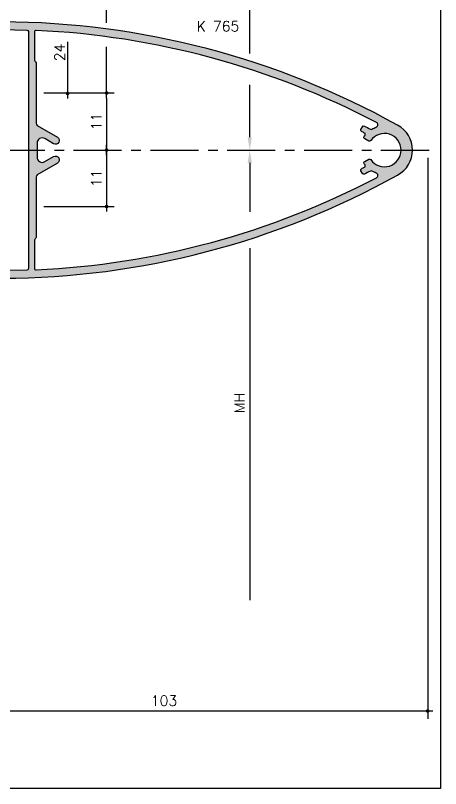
# Model space of a CAD drawing. Extents: x 0 to 1130, y -960 to 577.
# Drawn here: x 357 to 440, y 0 to 150.8 of the extents above; entities that cross this region are included whole.
import ezdxf

# ---------------------------------------------------------------- set-up
doc = ezdxf.new("R2010")
doc.units = 0
doc.header["$LTSCALE"] = 7.5
doc.header["$MEASUREMENT"] = 0
doc.linetypes.add('CENTER', pattern=[2, 1.25, -0.25, 0.25, -0.25])
doc.layers.get('0').update_dxf_attribs({"linetype": 'CONTINUOUS'})
doc.layers.get('DEFPOINTS').update_dxf_attribs({"linetype": 'CONTINUOUS'})
for name, color, linetype in [('ASSI', 1, 'CENTER'), ('FILL', 8, 'CONTINUOUS'), ('GROSSA', 4, 'CONTINUOUS'), ('MARCHIO', 7, 'CONTINUOUS'), ('QUOTE', 254, 'CONTINUOUS'), ('TESTO', 2, 'CONTINUOUS')]:
    doc.layers.add(name, color=color, linetype=linetype)
doc.styles.get("Standard").update_dxf_attribs({"font": 'romans.shx'})
doc.dimstyles.new('SCALA_1-1$0', dxfattribs={"dimtxt": 2, "dimasz": 1, "dimexe": 1.5, "dimexo": 1.5, "dimgap": 1, "dimtad": 3, "dimdsep": 46, "dimtxsty": 'Standard', "dimblk1": 'PUNTO', "dimblk2": 'PUNTO', "dimsah": 1, "dimcen": 0.09, "dimclrt": 2, "dimadec": 0, "dimazin": 0, "dimtfac": 0.7, "dimtmove": 0, "dimatfit": 3, "dimldrblk": 'PUNTO', "dimfxl": 1, "dimtolj": 2, "dimarcsym": 0})

# ---------------------------------------------------------------- blocks, each defined once
blk = doc.blocks.new('PUNTO')
blk.add_line((-1, 0), (1, 0))
at = {"const_width": 0.35}
blk.add_lwpolyline([(-0.1750000000000114, 0, 1), (0.1750000000000114, 0, 1)], format="xyb", close=True, dxfattribs=at)
blk = doc.blocks.new('*D21')
at = {"layer": 'DEFPOINTS', "color": 0, "transparency": 16777216}
for p in [(361.0400074421171, 135.6467997105235), (374.8165213186979, 124.4999999999999), (374.816521318698, 124.4999999999999)]:
    blk.add_point(p, dxfattribs=at)
at = {"layer": 'QUOTE', "color": 0, "lineweight": -2, "transparency": 16777216}
for p, q in [((362.5400074421171, 135.6467997105235), (376.3165213186979, 135.6467997105235)), ((374.8165213186979, 134.6467997105235), (374.816521318698, 125.4999999999999))]:
    blk.add_line(p, q, dxfattribs=at)
for p, rotation in [((374.8165213186979, 135.6467997105235), 90), ((374.816521318698, 124.4999999999999), 270)]:
    blk.add_blockref('PUNTO', p, dxfattribs=dict(at, rotation=rotation))
at = {"layer": 'QUOTE', "color": 2, "transparency": 16777216, "insert": (372.8165213186979, 130.0733998552616), "char_height": 2, "attachment_point": 5, "rotation": 90}
blk.add_mtext('\\A2;11', dxfattribs=at)
blk = doc.blocks.new('*D22')
at = {"layer": 'DEFPOINTS', "color": 0, "transparency": 16777216}
for p in [(374.8165213186979, 124.4999999999999), (361.0400074421171, 113.4999999999999), (374.816521318698, 113.4999999999999)]:
    blk.add_point(p, dxfattribs=at)
at = {"layer": 'QUOTE', "color": 0, "lineweight": -2, "transparency": 16777216}
for p, q in [((374.816521318698, 123.4999999999999), (374.816521318698, 114.4999999999999)), ((362.5400074421171, 113.4999999999999), (376.316521318698, 113.4999999999999))]:
    blk.add_line(p, q, dxfattribs=at)
for p, rotation in [((374.816521318698, 124.4999999999999), 90), ((374.816521318698, 113.4999999999999), 270)]:
    blk.add_blockref('PUNTO', p, dxfattribs=dict(at, rotation=rotation))
at = {"layer": 'QUOTE', "color": 2, "transparency": 16777216, "insert": (372.8165213186979, 118.9999999999998), "char_height": 2, "attachment_point": 5, "rotation": 90}
blk.add_mtext('\\A2;11', dxfattribs=at)
blk = doc.blocks.new('*D26')
at = {"layer": 'DEFPOINTS', "color": 0, "transparency": 16777216}
for p in [(437.4968761688881, 124.4999999999999), (334.540007442117, 99.91264481089013), (437.4968761688881, 15.12165202002734)]:
    blk.add_point(p, dxfattribs=at)
at = {"layer": 'QUOTE', "color": 0, "lineweight": -2, "transparency": 16777216}
for p, q in [((437.4968761688881, 122.9999999999999), (437.4968761688881, 13.62165202002734)), ((334.540007442117, 98.41264481089013), (334.540007442117, 13.62165202002734)), ((335.540007442117, 15.12165202002734), (436.4968761688881, 15.12165202002734))]:
    blk.add_line(p, q, dxfattribs=at)
at = {"layer": 'QUOTE', "color": 0, "lineweight": -2, "transparency": 16777216, "rotation": 180}
blk.add_blockref('PUNTO', (334.540007442117, 15.12165202002734), dxfattribs=at)
at = {"layer": 'QUOTE', "color": 0, "lineweight": -2, "transparency": 16777216}
blk.add_blockref('PUNTO', (437.4968761688881, 15.12165202002734), dxfattribs=at)
at = {"layer": 'QUOTE', "color": 2, "transparency": 16777216, "insert": (386.0184418055026, 17.12165202002734), "char_height": 2, "attachment_point": 5}
blk.add_mtext('\\A2;103', dxfattribs=at)

msp = doc.modelspace()

# ---------------------------------------------------------------- hatches: boundary and pattern name
at = {"layer": 'FILL'}
h = msp.add_hatch(color=253, dxfattribs=at)
edge = h.paths.add_edge_path(flags=16)
edge.add_arc((360.7400074421167, 107.4602880285759), 0.3000000000002956, -59.99999999993719, 9.231371222995222e-11, ccw=False)
edge.add_arc((361.0400074421171, 106.9406727863051), 0.3000000000000144, 119.9999999999809, 180.0000000000109)
edge.add_line((360.7400074421171, 106.9406727863051), (360.7400074421171, 101.4598918461363))
edge.add_arc((361.0400074421171, 101.4598918461363), 0.3000000000000114, 180, 272.5864935215995)
edge.add_arc((353.9008374131159, 259.4987233126369), 158.4999999999999, 272.5864935215994, 297.6645947691316)
edge.add_arc((427.2594219396711, 119.5611726828642), 0.5000000000000652, 297.6645947691289, 430.1743471739804)
edge.add_arc((429.0400074421166, 124.499999999999), 4.749999999999529, 239.27509665309532, 250.1743471739837, ccw=False)
edge.add_arc((426.459878609552, 120.1588670594677), 0.3000000000001274, 59.27509665307656, 117.5075386048434)
edge.add_arc((353.9008374131142, 259.4987233126204), 156.7999999999859, 297.02333282773265, 297.5075386048645, ccw=False)
edge.add_arc((425.0071305580711, 120.0851476638371), 0.3000000000001113, 210.0000000000067, 297.0233328277386, ccw=False)
edge.add_line((424.7473229369357, 119.935147663837), (424.4469160564643, 120.4554676437566))
edge.add_arc((424.7067236775997, 120.6054676437566), 0.300000000000057, 117.01186638638461, 209.999999999995, ccw=False)
edge.add_arc((353.9008374131454, 259.4987233126272), 155.5999999999778, 297.0118663863854, 297.2554608608858)
edge.add_arc((425.0218150224946, 121.4411391533948), 0.3000000000000392, 297.2554608608984, 397.2803116809087)
edge.add_arc((429.0400074421188, 124.499999999994), 4.749999999998304, 213.8655686918495, 217.2803116808392, ccw=False)
edge.add_arc((425.3449619287325, 122.020254316665), 0.2999999999999807, 120.00000000001049, 213.8655686919182, ccw=False)
edge.add_line((425.1949619287325, 122.2800619378003), (425.9766147150901, 122.7313493844168))
edge.add_arc((426.1266147150903, 122.4715417632813), 0.3000000000002511, 34.84767847917368, 120.00000000000489, ccw=False)
edge.add_arc((429.0400074421171, 124.4999999999994), 3.250000000000098, 214.8476784791646, 505.1523215208422)
edge.add_arc((426.1266147150902, 126.5284582367172), 0.3000000000000724, 239.9999999999882, 325.15232152081654, ccw=False)
edge.add_line((425.9766147150901, 126.2686506155818), (425.1949619287325, 126.7199380621981))
edge.add_arc((425.3449619287325, 126.9797456833336), 0.3000000000001697, 146.134431308106, 240.0000000000112, ccw=False)
edge.add_arc((429.0400074421168, 124.5000000000007), 4.74999999999897, 142.71968831911, 146.1344313080997, ccw=False)
edge.add_arc((425.0218150224947, 127.5588608466037), 0.2999999999999315, 322.7196883190651, 422.7445391390782)
edge.add_arc((353.9008374130911, -10.49872331268401), 155.6000000000518, 62.74453913910564, 62.9881336136061)
edge.add_arc((424.7067236775997, 128.394532356242), 0.3000000000000644, 150.000000000005, 242.9881336136154, ccw=False)
edge.add_line((424.4469160564643, 128.544532356242), (424.7473229369357, 129.0648523361616))
edge.add_arc((425.007130558071, 128.9148523361615), 0.3000000000000646, 62.976667172245584, 149.9999999999808, ccw=False)
edge.add_arc((353.9008374131296, -10.49872331261818), 156.7999999999757, 62.49246139513991, 62.976667172271675, ccw=False)
edge.add_arc((426.4598786095523, 128.8411329405308), 0.300000000000135, 242.4924613951093, 300.7249033468736)
edge.add_arc((429.0400074421178, 124.4999999999994), 4.750000000000195, 109.82565282602951, 120.7249033469175, ccw=False)
edge.add_arc((427.2594219396711, 129.4388273171343), 0.4999999999999573, 289.8256528260241, 422.335405230865)
edge.add_arc((353.9008374131159, -10.49872331263839), 158.4999999999998, 62.33540523086845, 87.41350647840066)
edge.add_arc((361.040007442117, 147.5401081538621), 0.2999999999999493, 87.41350647838917, 179.9999999999891)
edge.add_line((360.7400074421171, 147.5401081538622), (360.7400074421171, 142.0593272136933))
edge.add_arc((361.0400074421171, 142.0593272136933), 0.3000000000000114, 179.9999999999891, 240.0000000000191)
edge.add_arc((360.740007442117, 141.5397119714226), 0.3000000000000969, -7.059952622512355e-11, 59.999999999959186, ccw=False)
edge.add_line((361.040007442117, 141.5397119714222), (361.040007442117, 129.7538874496248))
edge.add_arc((361.540007442117, 129.7538874496248), 0.5000000000000284, 179.9999999999968, 239.9999999999982)
edge.add_line((361.290007442117, 129.3208747477325), (365.215007442117, 127.0547749411634))
edge.add_arc((364.8400074421171, 126.405255888325), 0.7499999999999555, -119.99999999999193, 60.00000000000807, ccw=False)
edge.add_line((364.4650074421172, 125.7557368354867), (362.7400074421171, 126.7516660498387))
edge.add_arc((362.2400074421171, 125.8856406460544), 0.9999999999999486, 59.99999999999642, 179.9999999999968)
edge.add_line((361.2400074421171, 125.8856406460544), (361.2400074421171, 123.1143593539442))
edge.add_arc((362.2400074421171, 123.1143593539442), 1.000000000000028, 179.9999999999976, 299.9999999999971)
edge.add_line((362.7400074421171, 122.2483339501597), (364.4650074421172, 123.2442631645118))
edge.add_arc((364.8400074421171, 122.5947441116735), 0.7499999999999063, -60.00000000000591, 119.99999999999409, ccw=False)
edge.add_line((365.215007442117, 121.9452250588353), (361.290007442117, 119.6791252522659))
edge.add_arc((361.540007442117, 119.2461125503736), 0.5000000000000306, 120.0000000000017, 180.0000000000033)
edge.add_line((361.040007442117, 119.2461125503736), (361.040007442117, 107.4602880285764))
edge = h.paths.add_edge_path()
edge.add_arc((349.4400074421171, 145.3999999999993), 0.2999999999999545, 270, 360)
edge.add_line((349.7400074421171, 145.3999999999993), (349.7400074421171, 145.9999999999992))
edge.add_arc((349.4400074421171, 145.9999999999993), 0.3000000000000114, 359.9999999999891, 449.9999999999891)
edge.add_line((349.4400074421171, 146.2999999999993), (348.040007442117, 146.2999999999993))
edge.add_arc((348.0400074421171, 146.5999999999993), 0.3000000000000114, 179.9999999999891, 269.99999999998914, ccw=False)
edge.add_line((347.7400074421171, 146.5999999999993), (347.7400074421171, 147.6999999999992))
edge.add_arc((348.040007442117, 147.6999999999992), 0.2999999999999545, 90, 180, ccw=False)
edge.add_line((348.040007442117, 147.9999999999992), (354.5366027699542, 147.9999999999992))
edge.add_arc((354.5361453872766, 147.7500000000024), 0.2500004183942942, 88.8469610801522, 89.89517572875951, ccw=False)
edge.add_line((354.5411761375033, 147.9999497964606), (359.2454955750247, 147.913875624654))
edge.add_arc((359.240007442117, 147.6139258281926), 0.300000000000043, 1.0913936421275139e-11, 88.95178535140752, ccw=False)
edge.add_line((359.540007442117, 147.6139258281927), (359.540007442117, 101.3860741718059))
edge.add_arc((359.240007442117, 101.386074171806), 0.3000000000000682, 271.0482146485979, 359.9999999999864, ccw=False)
edge.add_line((359.2454955750247, 101.0861243753446), (354.5411761375069, 101.000050203538))
edge.add_arc((354.536145387274, 101.2500000000083), 0.2500004184065978, 270.1048242726326, 271.15303892124064, ccw=False)
edge.add_line((354.5366027699577, 100.9999999999992), (348.040007442117, 100.9999999999992))
edge.add_arc((348.040007442117, 101.2999999999991), 0.2999999999999403, 179.9999999999973, 270.00000000000273, ccw=False)
edge.add_line((347.7400074421171, 101.2999999999992), (347.7400074421171, 102.3999999999993))
edge.add_arc((348.040007442117, 102.3999999999993), 0.2999999999999545, 90, 180, ccw=False)
edge.add_line((348.040007442117, 102.6999999999992), (349.4400074421171, 102.6999999999992))
edge.add_arc((349.4400074421171, 102.9999999999992), 0.2999999999999687, 270.0000000000027, 359.9999999999973)
edge.add_line((349.7400074421171, 102.9999999999992), (349.7400074421171, 103.5999999999992))
edge.add_arc((349.4400074421171, 103.5999999999993), 0.3000000000000256, 359.9999999999918, 449.9999999999865)
edge.add_line((349.4400074421171, 103.8999999999993), (347.7400074421171, 103.8999999999993))
edge.add_line((347.7400074421171, 103.8999999999993), (347.7400074421171, 105.6999999999992))
edge.add_arc((347.4400074421171, 105.6999999999992), 0.2999999999999545, 0, 90)
edge.add_line((347.4400074421171, 105.9999999999992), (346.840007442117, 105.9999999999992))
edge.add_arc((346.840007442117, 105.6999999999992), 0.2999999999999545, 90, 180)
edge.add_line((346.540007442117, 105.6999999999992), (346.540007442117, 101.1038671829219))
edge.add_arc((346.2400074421171, 101.1038671829219), 0.2999999999999119, -90.71615994546022, 1.0913936421275139e-11, ccw=False)
edge.add_line((346.2362577350516, 100.8038906176757), (337.2700556348384, 100.7823395182348))
edge.add_arc((337.2738053419039, 101.0823160834809), 0.2999999999998861, 224.2838400545532, 269.28384005455325, ccw=False)
edge.add_line((337.0590384351278, 100.8728520632918), (336.6979522867439, 101.2430796331538))
edge.add_arc((336.340007442117, 100.8939729328388), 0.4999999999998158, 44.28384005452326, 171.07062935279)
edge.add_arc((335.6484911416904, 101.0026246987888), 0.2000000000000206, 269.2838400545753, 351.07062935283625, ccw=False)
edge.add_line((335.6459913369802, 100.8026403219579), (334.8437571491825, 100.8126682493055))
edge.add_arc((334.8400074421169, 100.5126916840593), 0.2999999999999154, 89.28384005453978, 180.0000000000109)
edge.add_line((334.540007442117, 100.5126916840593), (334.540007442117, 99.91264481089013))
edge.add_arc((334.840007442117, 99.91264481089016), 0.2999999999999972, 180.0000000000054, 269.28384005454)
edge.add_line((334.8362577350515, 99.61266824564393), (346.540007442117, 99.4999999999992))
edge.add_line((346.540007442117, 99.4999999999992), (354.540007442117, 99.4999999999992))
edge.add_arc((353.9008374131153, 259.4987233126399), 160.0000000000029, 270.2288865153664, 299.0622812467158)
edge.add_arc((429.0400074421163, 124.4999999999992), 5.500000000000381, 298.0040753838358, 421.9959246161803)
edge.add_arc((353.900837413116, -10.49872331263811), 159.9999999999995, 60.93771875328437, 89.77111348463383)
edge.add_line((354.5400074421173, 149.4999999999992), (346.540007442117, 149.4999999999992))
edge.add_line((346.540007442117, 149.4999999999992), (334.8362577350515, 149.3205763784763))
edge.add_arc((334.8400074421171, 149.02059981323), 0.3000000000000584, 90.71615994547345, 180.0000000000054)
edge.add_line((334.540007442117, 149.02059981323), (334.540007442117, 148.4205529400609))
edge.add_arc((334.8400074421169, 148.4205529400609), 0.2999999999999119, 179.9999999999891, 270.7161599454602)
edge.add_line((334.8437571491825, 148.1205763748147), (335.6459913369802, 148.1306043021622))
edge.add_arc((335.6484911416905, 147.9306199253314), 0.1999999999999247, 8.929370647205587, 90.71615994546158, ccw=False)
edge.add_arc((336.3400074421171, 148.0392716912815), 0.4999999999998721, 188.9293706472008, 315.7161599454582)
edge.add_line((336.6979522867439, 147.6901649909663), (337.0590384351278, 148.0603925608283))
edge.add_arc((337.2738053419041, 147.8509285406392), 0.3000000000000315, 90.71615994550058, 135.7161599454964, ccw=False)
edge.add_line((337.2700556348384, 148.1509051058855), (346.2362577350516, 148.1961093823228))
edge.add_arc((346.2400074421171, 147.8961328170766), 0.2999999999999154, -1.0913936421275139e-11, 90.71615994546028, ccw=False)
edge.add_line((346.540007442117, 147.8961328170766), (346.540007442117, 143.2999999999993))
edge.add_arc((346.840007442117, 143.2999999999992), 0.3000000000000114, 179.9999999999891, 269.9999999999891)
edge.add_line((346.840007442117, 142.9999999999992), (347.4400074421171, 142.9999999999992))
edge.add_arc((347.4400074421171, 143.2999999999992), 0.3000000000000114, 270.0000000000109, 360.0000000000109)
edge.add_line((347.7400074421171, 143.2999999999993), (347.7400074421171, 145.0999999999993))
edge.add_line((347.7400074421171, 145.0999999999993), (349.4400074421171, 145.0999999999993))

# ---------------------------------------------------------------- linework, layer by layer
at = {"layer": 'ASSI'}
msp.add_line((233.3737819323576, 124.4999999999999), (438.3518762831654, 124.4999999999999), dxfattribs=at)
at = {"layer": 'GROSSA'}
for points in [[(354.540007442117, 99.4999999999992, 0.1264774186101191), (431.6224464477434, 119.643971912949, 0.6008122156776977), (431.622446447742, 129.35602808705, 0.1264774186101191), (354.5400074421173, 149.4999999999992)], [(354.5411761375033, 147.9999497964606), (359.2454955750247, 147.913875624654, -0.4088652354746737), (359.540007442117, 147.6139258281927), (359.540007442117, 101.3860741718059, -0.4088652354746697), (359.2454955750247, 101.0861243753446), (354.5411761375069, 101.000050203538, -0.004573731113713212)]]:
    msp.add_lwpolyline(points, format="xyb", dxfattribs=at)
msp.add_lwpolyline([(361.040007442117, 107.4602880285764, -0.2679491924312515), (360.8900074421172, 107.2004804074405, 0.2679491924312596), (360.7400074421171, 106.9406727863051), (360.7400074421171, 101.4598918461363, 0.42749825646348), (361.0535456912239, 101.1601974754666, 0.1098626929265013), (427.491569359059, 119.1183323327699, 0.6525744055486951), (427.4290015113327, 120.0315371892581, -0.04759283697182026), (426.6131535897046, 120.4167561450439, 0.2596999220513843), (426.3213190146512, 120.424952080957, -0.002112749410590861), (425.1434365513203, 119.8179011929448, -0.3990775641898023), (424.7473229369357, 119.935147663837), (424.4469160564643, 120.4554676437566, -0.4295725732026919), (424.5704711703556, 120.8727413878277, 0.001062881805176493), (425.1592026160736, 121.1744471041496, 0.4664396747838443), (425.2605195226702, 121.6228536591337, -0.01490072973160567), (425.095857736819, 121.8530804503728, -0.4341150880274234), (425.1949619287325, 122.2800619378003), (425.9766147150901, 122.7313493844168, -0.3896440672693114), (426.3728169173744, 122.6429607692013, 3.186357308240784), (426.3728169173742, 126.3570392307972, -0.3896440672692992), (425.9766147150901, 126.2686506155818), (425.1949619287325, 126.7199380621981, -0.4341150880273961), (425.0958577368187, 127.1469195496259, -0.01490072973160567), (425.2605195226702, 127.3771463408648, 0.466439674783889), (425.1592026160738, 127.8255528958488, 0.001062881805176479), (424.5704711703556, 128.127258612171, -0.4295725732027099), (424.4469160564643, 128.544532356242), (424.7473229369357, 129.0648523361616, -0.3990775641897951), (425.1434365513203, 129.1820988070538, -0.002112749410590917), (426.3213190146512, 128.5750479190416, 0.2596999220513821), (426.6131535897046, 128.5832438549545, -0.04759283697181869), (427.4290015113327, 128.9684628107406, 0.6525744055486342), (427.491569359059, 129.8816676672285, 0.1098626929265014), (361.0535456912239, 147.8398025245318, 0.4274982564634952), (360.7400074421171, 147.5401081538622), (360.7400074421171, 142.0593272136933, 0.2679491924312597), (360.8900074421172, 141.7995195925579, -0.2679491924312515), (361.040007442117, 141.5397119714222), (361.040007442117, 129.7538874496248, 0.267949192431124), (361.290007442117, 129.3208747477325), (365.215007442117, 127.0547749411634, -0.9999999999999997), (364.4650074421172, 125.7557368354867), (362.7400074421171, 126.7516660498387, 0.577350269189629), (361.2400074421171, 125.8856406460544), (361.2400074421171, 123.1143593539442, 0.5773502691896202), (362.7400074421171, 122.2483339501597), (364.4650074421172, 123.2442631645118, -0.9999999999999999), (365.215007442117, 121.9452250588353), (361.290007442117, 119.6791252522659, 0.2679491924311315), (361.040007442117, 119.2461125503736)], format="xyb", close=True, dxfattribs=at)
at = {"layer": 'MARCHIO'}
msp.add_lwpolyline([(230, 0), (230, 297), (440, 297), (440, 0)], close=True, dxfattribs=at)
at = {"layer": 'QUOTE'}
for p, q in [((374.8165213186978, 149.3396060415695), (374.8165213186978, 232.0639778777264)), ((402.7583727914378, 143.3555257670994), (402.7583727914378, 232.0639778777263)), ((367.1830060531977, 145.6155578156189), (367.1830060531977, 136.5440495964209)), ((374.8165213186978, 136.5440495964209), (374.8165213186978, 144.6500636245823)), ((402.7583727914378, 126.9999999999999), (402.7583727914378, 137.2391214636996)), ((400.8557545707474, 124.4999999999999), (404.2583727914378, 124.4999999999999)), ((402.7583727914378, 121.9999999999999), (402.7583727914378, 112.4954848667836)), ((402.7583727914378, 105.4060161795203), (402.7583727914378, 36.74143429519711))]:
    msp.add_line(p, q, dxfattribs=at)
for points in [[(402.3417061247712, 126.9999999999999), (403.1750394581043, 126.9999999999999), (402.7583727914378, 124.4999999999999)], [(402.3417061247712, 121.9999999999999), (403.1750394581043, 121.9999999999999), (402.7583727914378, 124.4999999999999)]]:
    msp.add_solid(points, dxfattribs=at)

# ---------------------------------------------------------------- block references
at = {"layer": 'QUOTE', "rotation": 270}
msp.add_blockref('PUNTO', (367.1830060531977, 135.5440495964209), dxfattribs=at)

# ---------------------------------------------------------------- texts
at = {"layer": 'QUOTE', "color": 2, "char_height": 2, "attachment_point": 5, "rotation": 90}
for s, insert in [('24', (365.6401223856139, 143.533230625056)), ('\\A2;MH', (400.7583727914378, 75.18526242663859))]:
    msp.add_mtext(s, dxfattribs=dict(at, insert=insert))
at = {"layer": 'TESTO'}
msp.add_text('K 765', height=2, dxfattribs=at).set_placement((392.3955669615098, 147.659387775841))

# ---------------------------------------------------------------- dimensions: what is measured, and where the dimension line sits
at = {"layer": 'QUOTE'}
dim = msp.add_linear_dim(base=(374.816521318698, 124.4999999999999), p1=(361.040007442117, 135.6467997105234), p2=(374.8165213186978, 124.4999999999999), angle=90, dimstyle='SCALA_1-1$0', override={"dimdec": 0}, dxfattribs=at)
dim.commit()
dim.dimension.update_dxf_attribs({"geometry": '*D21', "text_midpoint": (372.8165213186979, 130.0733998552616)})
dim = msp.add_linear_dim(base=(374.816521318698, 113.4999999999999), p1=(374.8165213186978, 124.4999999999999), p2=(361.040007442117, 113.4999999999999), angle=90, dimstyle='SCALA_1-1$0', dxfattribs=at)
dim.commit()
dim.dimension.update_dxf_attribs({"geometry": '*D22', "text_midpoint": (372.8165213186979, 118.9999999999998)})
dim = msp.add_linear_dim(base=(437.4968761688881, 15.12165202002734), p1=(334.540007442117, 99.91264481089013), p2=(437.4968761688881, 124.4999999999999), dimstyle='SCALA_1-1$0', override={"dimdec": 0}, dxfattribs=at)
dim.commit()
dim.dimension.update_dxf_attribs({"geometry": '*D26', "text_midpoint": (386.0184418055026, 17.12165202002734)})

doc.saveas('drawing.dxf')
